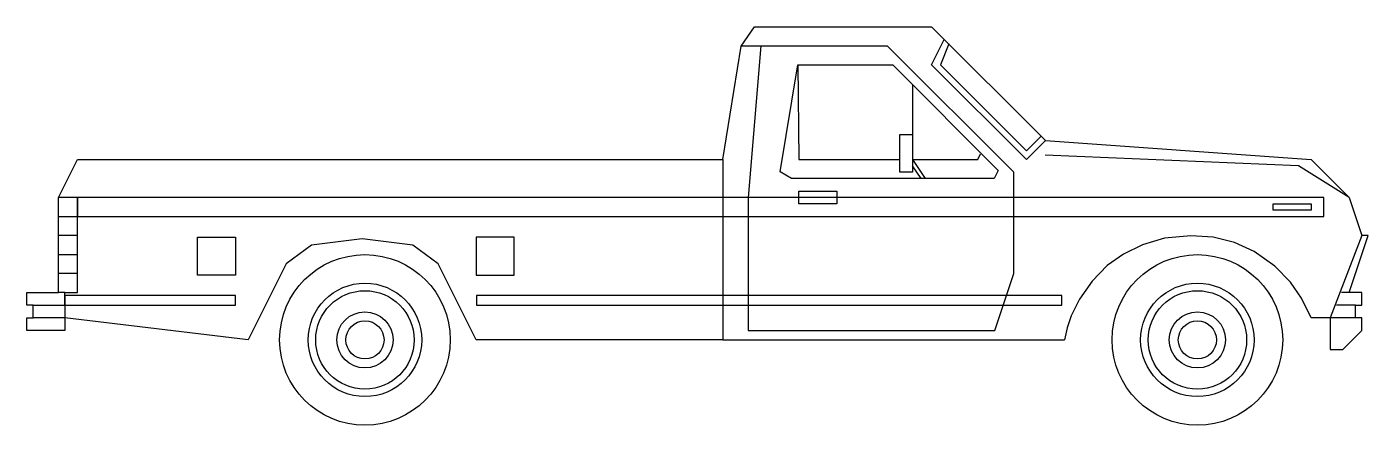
# Model space of a CAD drawing. Extents: x -125 to 5475, y -181 to 1483.
import ezdxf

# ---------------------------------------------------------------- set-up
doc = ezdxf.new("R2010")
doc.units = 0
doc.header["$MEASUREMENT"] = 0
doc.layers.add('LX-CAR', color=6, linetype='CONTINUOUS')

msp = doc.modelspace()

# ---------------------------------------------------------------- linework, layer by layer
at = {"layer": 'LX-CAR'}
for p, q in [((2856.5, 1402.5), (2912.6, 1483)), ((2912.6, 1483), (3652.3, 1483)), ((3652.3, 1483), (4127.8, 1007.5)), ((2780.6, 928.2), (2856.5, 1402.5)), ((3468.6, 1402.5), (2856.5, 1402.5)), ((2939.1, 1403.7), (2886.2, 769.7)), ((3995.7, 875.4), (3468.6, 1402.5)), ((3652.3, 1324.5), (3705.1, 1430.1)), ((3723.7, 1411.5), (3689.4, 1324.5)), ((3020, 877.1), (3093.8, 1324.5)), ((3093.8, 1324.5), (3490, 1324.5)), ((3093.8, 1324.5), (3097.5, 928.2)), ((3490, 1324.5), (3929.7, 882.8)), ((4048.5, 928.2), (3652.3, 1324.5)), ((3689.4, 1324.5), (4048.5, 965.4)), ((3573, 1240.2), (3573, 1033.9)), ((3520.2, 875.4), (3520.2, 1033.9)), ((3520.2, 1033.9), (3573, 1033.9)), ((3573, 1033.9), (3573, 875.4)), ((4048.5, 965.4), (4109.2, 1026.1)), ((3844.6, 928.2), (3856.2, 953)), ((4127.8, 1007.5), (4048.5, 928.2)), ((4127.8, 1007.5), (5237.2, 928.2)), ((6.9, 769.7), (86.1, 928.2)), ((86.1, 928.2), (2780.6, 928.2)), ((2780.6, 928.2), (2780.6, 175.4)), ((3097.5, 928.2), (3520.2, 928.2)), ((3573, 928.2), (3844.6, 928.2)), ((3573, 928.2), (3625.9, 849)), ((3608.5, 849), (3573, 901.8)), ((5184.4, 901.8), (4126.1, 947.3)), ((5395.7, 769.7), (5184.4, 901.8)), ((5237.2, 928.2), (5395.7, 769.7)), ((3067.4, 849), (3020, 877.1)), ((3912.7, 849), (3067.4, 849)), ((3573, 875.4), (3520.2, 875.4)), ((3625.9, 849), (3608.5, 849)), ((3929.7, 882.8), (3912.7, 849)), ((3995.7, 452.7), (3995.7, 875.4)), ((3097.5, 743.3), (3097.5, 796.1)), ((3097.5, 796.1), (3256, 796.1)), ((3256, 796.1), (3256, 743.3)), ((6.9, 373.5), (6.9, 769.7)), ((86.1, 769.7), (6.9, 769.7)), ((86.1, 373.5), (86.1, 769.7)), ((5290.1, 769.7), (86.1, 769.7)), ((86.1, 769.7), (86.1, 690.5)), ((2886.2, 769.7), (2886.2, 215)), ((3256, 743.3), (3097.5, 743.3)), ((5078.7, 716.9), (5078.7, 743.3)), ((5078.7, 743.3), (5237.2, 743.3)), ((5237.2, 743.3), (5237.2, 716.9)), ((5290.1, 690.5), (5290.1, 769.7)), ((5395.7, 769.7), (5448.4, 611.2)), ((6.9, 690.5), (86.1, 690.5)), ((86.1, 690.5), (5290.1, 690.5)), ((5237.2, 716.9), (5078.7, 716.9)), ((86.1, 611.2), (6.9, 611.2)), ((588, 446.1), (588, 604.6)), ((588, 604.6), (746.5, 604.6)), ((746.5, 604.6), (746.5, 446.1)), ((1063.5, 571.6), (957.9, 492.4)), ((1274.8, 598), (1063.5, 571.6)), ((1486.2, 571.6), (1274.8, 598)), ((1591.8, 492.4), (1486.2, 571.6)), ((1750.3, 604.6), (1750.3, 446.1)), ((1908.8, 604.6), (1750.3, 604.6)), ((1908.8, 446.1), (1908.8, 604.6)), ((4533.1, 572.9), (4453, 533.6)), ((4624.3, 600.9), (4533.1, 572.9)), ((4734.5, 610), (4624.3, 600.9)), ((4827.8, 604.6), (4734.5, 610)), ((4917.3, 582.3), (4827.8, 604.6)), ((4999.5, 544.8), (4917.3, 582.3)), ((5448.4, 611.2), (5316.1, 267.8)), ((5395.7, 373.5), (5474.8, 611.2)), ((5474.8, 611.2), (5448.4, 611.2)), ((6.9, 532), (86.1, 532)), ((4453, 533.6), (4385.7, 485.4)), ((5084.9, 483.3), (4999.5, 544.8)), ((86.1, 452.7), (6.9, 452.7)), ((957.9, 492.4), (799.4, 175.4)), ((1750.3, 175.4), (1591.8, 492.4)), ((3916.4, 215), (3995.7, 452.7)), ((4385.7, 485.4), (4322.1, 420.1)), ((5150.6, 416), (5084.9, 483.3)), ((746.5, 446.1), (588, 446.1)), ((1750.3, 446.1), (1908.8, 446.1)), ((4322.1, 420.1), (4270.1, 345.4)), ((5196.8, 349.2), (5150.6, 416)), ((-125.2, 320.7), (-125.2, 373.5)), ((-125.2, 373.5), (6.9, 373.5)), ((33.3, 373.5), (6.9, 373.5)), ((33.3, 320.7), (33.3, 373.5)), ((33.3, 373.5), (86.1, 373.5)), ((746.5, 360.3), (33.3, 360.3)), ((33.3, 360.3), (33.3, 320.7)), ((746.5, 320.7), (746.5, 360.3)), ((4195.9, 360.3), (1752.4, 360.3)), ((1752.4, 360.3), (1752.4, 320.7)), ((4195.9, 320.7), (4195.9, 360.3)), ((4270.1, 345.4), (4234.7, 276.5)), ((5236.8, 267.8), (5196.8, 349.2)), ((5395.7, 373.5), (5363.1, 373.5)), ((5447.9, 373.5), (5395.7, 373.5)), ((5447.9, 320.7), (5447.9, 373.5)), ((-98.8, 320.7), (-125.2, 320.7)), ((-98.8, 267.8), (-98.8, 320.7)), ((-98.8, 320.7), (33.3, 320.7)), ((33.3, 320.7), (33.3, 267.8)), ((33.3, 320.7), (746.5, 320.7)), ((1752.4, 320.7), (4195.9, 320.7)), ((5421.7, 320.7), (5342.5, 320.7)), ((5421.7, 267.8), (5421.7, 320.7)), ((5421.7, 320.7), (5447.9, 320.7)), ((-125.2, 215), (-125.2, 267.8)), ((-125.2, 267.8), (-98.8, 267.8)), ((33.3, 267.8), (-98.8, 267.8)), ((33.3, 267.8), (33.3, 215)), ((799.4, 175.4), (33.3, 267.8)), ((4217.7, 226.1), (4207, 175.4)), ((4234.7, 276.5), (4217.7, 226.1)), ((5421.7, 267.8), (5236.8, 267.8)), ((5316.1, 267.8), (5316.1, 135.7)), ((5447.9, 267.8), (5421.7, 267.8)), ((5447.9, 215), (5447.9, 267.8)), ((33.3, 215), (-125.2, 215)), ((2780.6, 175.4), (1750.3, 175.4)), ((2780.6, 175.4), (4207, 175.4)), ((2886.2, 215), (3916.4, 215)), ((5368.9, 135.7), (5447.9, 215)), ((5316.1, 135.7), (5368.9, 135.7))]:
    msp.add_line(p, q, dxfattribs=at)
for centre, radius in [((1286.4, 175.4), 356.2), ((4761.8, 175.4), 356.2), ((1286.4, 175.4), 236.9), ((4761.8, 175.4), 236.9), ((1286.4, 175.4), 205.5), ((4761.8, 175.4), 205.5), ((1286.4, 175.4), 117.2), ((4761.8, 175.4), 117.2), ((1286.4, 175.4), 79.7), ((4761.8, 175.4), 79.7)]:
    msp.add_circle(centre, radius, dxfattribs=at)

doc.saveas('drawing.dxf')
